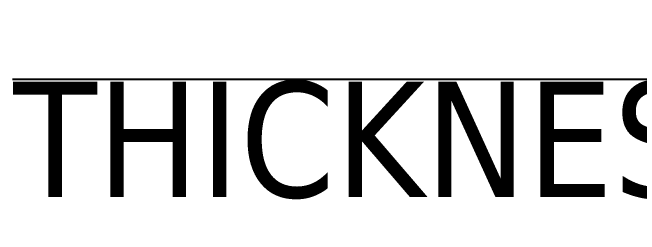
# Model space of a CAD drawing. Extents: x -3750 to 12, y -666 to 450.
# Drawn here: x -3750 to -1869, y -666 to 1 of the extents above; entities that cross this region are included whole.
import ezdxf

# ---------------------------------------------------------------- set-up
doc = ezdxf.new("R2010")
doc.units = 0
doc.header["$LTSCALE"] = 25.4
doc.layers.get('0').update_dxf_attribs({"linetype": 'CONTINUOUS'})
doc.layers.get('DEFPOINTS').update_dxf_attribs({"linetype": 'CONTINUOUS'})
doc.styles.add('TAHOMA', font='txt')
doc.dimstyles.new('DIMSTYLE1', dxfattribs={"dimtxt": 347.449754, "dimasz": 12.7, "dimexe": 12.7, "dimexo": 12.7, "dimgap": 2.54, "dimtad": 4, "dimtih": 1, "dimtoh": 1, "dimzin": 0, "dimcen": 0.09, "dimazin": 3, "dimtfac": 1, "dimtofl": 0, "dimtmove": 0, "dimatfit": 3})

# ---------------------------------------------------------------- blocks, each defined once
blk = doc.blocks.new('*D8')
at = {"color": 0}
for p, q in [((-500, -200), (-3750.1, -200)), ((-500, -194.5), (-500, -212.7)), ((-12.7, -200), (-487.3, -200)), ((0, -194.5), (0, -212.7))]:
    blk.add_line(p, q, dxfattribs=at)
for points in [[(-487.3, -197.9), (-487.3, -202.1), (-500, -200)], [(-12.7, -202.1), (-12.7, -197.9), (0, -200)]]:
    blk.add_solid(points, dxfattribs=at)
at = {"layer": 'DEFPOINTS', "color": 0}
for p in [(-500, -181.8), (0, -181.8), (-500, -200)]:
    blk.add_point(p, dxfattribs=at)
at = {"color": 0, "style": 'TAHOMA'}
blk.add_text('THICKNESS_18', height=347.45, dxfattribs=at).set_placement((-3747.6, -554))
blk = doc.blocks.new('GROUP15_2')
at = {"color": 250}
dim = blk.add_linear_dim(base=(-500, -200), p1=(0, -181.818), p2=(-500, -181.818), text='THICKNESS_18', dimstyle='DIMSTYLE1', override={"dimtih": 0, "dimpost": 'mm'}, dxfattribs=at)
dim.commit()
dim.dimension.update_dxf_attribs({"geometry": '*D8', "text_midpoint": (-2131.403, -415.179)})

msp = doc.modelspace()

# ---------------------------------------------------------------- block references
at = {"color": 0}
ref = msp.add_blockref('GROUP15_2', (0, 0), dxfattribs=at)
ref.add_attrib('Skp_GroupInstanceName', 'ABF_Flatten', (0, 0), dxfattribs={"height": 1})

doc.saveas('drawing.dxf')
